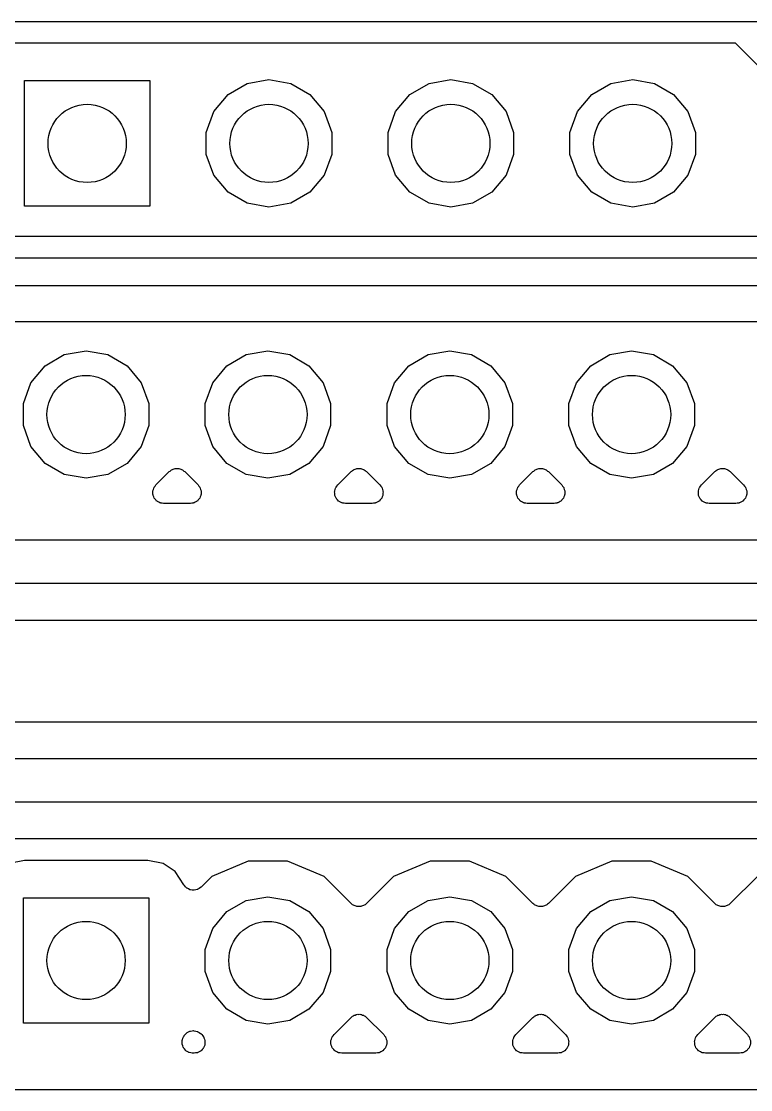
# Model space of a CAD drawing. Extents: x 24 to 196, y -189 to -31.
# Drawn here: x 157.7 to 167.89, y -48.13 to -33.22 of the extents above; entities that cross this region are included whole.
import ezdxf

# ---------------------------------------------------------------- set-up
doc = ezdxf.new("R2010")
doc.units = 0
doc.header["$MEASUREMENT"] = 0
doc.layers.add('BLACK', color=7, linetype='CONTINUOUS')

msp = doc.modelspace()

# ---------------------------------------------------------------- linework, layer by layer
at = {"layer": 'BLACK', "linetype": 'CONTINUOUS'}
for p, q in [((152.889, -33.2232), (167.735, -33.2232)), ((167.735, -33.2232), (167.755, -33.2214)), ((167.755, -33.2214), (167.762, -33.2232)), ((167.762, -33.2232), (192.449, -33.2232)), ((167.678, -33.528), (152.946, -33.528)), ((168.327, -34.1765), (167.678, -33.528)), ((157.747, -35.8013), (157.747, -34.0487)), ((157.747, -34.0487), (159.499, -34.0487)), ((159.499, -34.0487), (159.499, -35.8013)), ((160.591, -34.2434), (160.859, -34.0888)), ((160.859, -34.0888), (161.163, -34.0352)), ((161.163, -34.0352), (161.467, -34.0888)), ((161.467, -34.0888), (161.735, -34.2434)), ((163.131, -34.2434), (163.399, -34.0888)), ((163.399, -34.0888), (163.703, -34.0352)), ((163.703, -34.0352), (164.007, -34.0888)), ((164.007, -34.0888), (164.275, -34.2434)), ((165.671, -34.2434), (165.939, -34.0888)), ((165.939, -34.0888), (166.243, -34.0352)), ((166.243, -34.0352), (166.547, -34.0888)), ((166.547, -34.0888), (166.815, -34.2434)), ((160.392, -34.4801), (160.591, -34.2434)), ((161.735, -34.2434), (161.934, -34.4801)), ((162.932, -34.4801), (163.131, -34.2434)), ((164.275, -34.2434), (164.474, -34.4801)), ((165.472, -34.4801), (165.671, -34.2434)), ((166.815, -34.2434), (167.014, -34.4801)), ((160.287, -34.7705), (160.392, -34.4801)), ((161.934, -34.4801), (162.039, -34.7705)), ((162.827, -34.7705), (162.932, -34.4801)), ((164.474, -34.4801), (164.579, -34.7705)), ((165.367, -34.7705), (165.472, -34.4801)), ((167.014, -34.4801), (167.119, -34.7705)), ((160.287, -35.0795), (160.287, -34.7705)), ((162.039, -34.7705), (162.039, -35.0795)), ((162.827, -35.0795), (162.827, -34.7705)), ((164.579, -34.7705), (164.579, -35.0795)), ((165.367, -35.0795), (165.367, -34.7705)), ((167.119, -34.7705), (167.119, -35.0795)), ((160.392, -35.3699), (160.287, -35.0795)), ((162.039, -35.0795), (161.934, -35.3699)), ((162.932, -35.3699), (162.827, -35.0795)), ((164.579, -35.0795), (164.474, -35.3699)), ((165.472, -35.3699), (165.367, -35.0795)), ((167.119, -35.0795), (167.014, -35.3699)), ((160.591, -35.6066), (160.392, -35.3699)), ((161.934, -35.3699), (161.735, -35.6066)), ((163.131, -35.6066), (162.932, -35.3699)), ((164.474, -35.3699), (164.275, -35.6066)), ((165.671, -35.6066), (165.472, -35.3699)), ((167.014, -35.3699), (166.815, -35.6066)), ((160.859, -35.7612), (160.591, -35.6066)), ((161.735, -35.6066), (161.467, -35.7612)), ((163.399, -35.7612), (163.131, -35.6066)), ((164.275, -35.6066), (164.007, -35.7612)), ((165.939, -35.7612), (165.671, -35.6066)), ((166.815, -35.6066), (166.547, -35.7612)), ((161.163, -35.8148), (160.859, -35.7612)), ((161.467, -35.7612), (161.163, -35.8148)), ((163.703, -35.8148), (163.399, -35.7612)), ((164.007, -35.7612), (163.703, -35.8148)), ((166.243, -35.8148), (165.939, -35.7612)), ((166.547, -35.7612), (166.243, -35.8148)), ((159.499, -35.8013), (157.747, -35.8013)), ((150.984, -36.2204), (170.523, -36.2204)), ((170.58, -36.5252), (151.041, -36.5252)), ((151.815, -36.9062), (184.565, -36.9062)), ((184.565, -37.4142), (151.815, -37.4142)), ((158.036, -38.0284), (158.304, -37.8738)), ((158.304, -37.8738), (158.608, -37.8202)), ((158.608, -37.8202), (158.912, -37.8738)), ((158.912, -37.8738), (159.18, -38.0284)), ((160.576, -38.0284), (160.844, -37.8738)), ((160.844, -37.8738), (161.148, -37.8202)), ((161.148, -37.8202), (161.452, -37.8738)), ((161.452, -37.8738), (161.72, -38.0284)), ((163.116, -38.0284), (163.384, -37.8738)), ((163.384, -37.8738), (163.688, -37.8202)), ((163.688, -37.8202), (163.992, -37.8738)), ((163.992, -37.8738), (164.26, -38.0284)), ((165.656, -38.0284), (165.924, -37.8738)), ((165.924, -37.8738), (166.228, -37.8202)), ((166.228, -37.8202), (166.532, -37.8738)), ((166.532, -37.8738), (166.8, -38.0284)), ((157.837, -38.2651), (158.036, -38.0284)), ((159.18, -38.0284), (159.379, -38.2651)), ((160.377, -38.2651), (160.576, -38.0284)), ((161.72, -38.0284), (161.919, -38.2651)), ((162.917, -38.2651), (163.116, -38.0284)), ((164.26, -38.0284), (164.459, -38.2651)), ((165.457, -38.2651), (165.656, -38.0284)), ((166.8, -38.0284), (166.999, -38.2651)), ((157.732, -38.5555), (157.837, -38.2651)), ((159.379, -38.2651), (159.484, -38.5555)), ((160.272, -38.5555), (160.377, -38.2651)), ((161.919, -38.2651), (162.024, -38.5555)), ((162.812, -38.5555), (162.917, -38.2651)), ((164.459, -38.2651), (164.564, -38.5555)), ((165.352, -38.5555), (165.457, -38.2651)), ((166.999, -38.2651), (167.104, -38.5555)), ((157.732, -38.8645), (157.732, -38.5555)), ((159.484, -38.5555), (159.484, -38.8645)), ((160.272, -38.8645), (160.272, -38.5555)), ((162.024, -38.5555), (162.024, -38.8645)), ((162.812, -38.8645), (162.812, -38.5555)), ((164.564, -38.5555), (164.564, -38.8645)), ((165.352, -38.8645), (165.352, -38.5555)), ((167.104, -38.5555), (167.104, -38.8645)), ((157.837, -39.1549), (157.732, -38.8645)), ((159.484, -38.8645), (159.379, -39.1549)), ((160.377, -39.1549), (160.272, -38.8645)), ((162.024, -38.8645), (161.919, -39.1549)), ((162.917, -39.1549), (162.812, -38.8645)), ((164.564, -38.8645), (164.459, -39.1549)), ((165.457, -39.1549), (165.352, -38.8645)), ((167.104, -38.8645), (166.999, -39.1549)), ((158.036, -39.3916), (157.837, -39.1549)), ((159.379, -39.1549), (159.18, -39.3916)), ((160.576, -39.3916), (160.377, -39.1549)), ((161.919, -39.1549), (161.72, -39.3916)), ((163.116, -39.3916), (162.917, -39.1549)), ((164.459, -39.1549), (164.26, -39.3916)), ((165.656, -39.3916), (165.457, -39.1549)), ((166.999, -39.1549), (166.8, -39.3916)), ((158.304, -39.5462), (158.036, -39.3916)), ((159.18, -39.3916), (158.912, -39.5462)), ((159.584, -39.692), (159.77, -39.5055)), ((159.77, -39.5055), (159.781, -39.4978)), ((159.781, -39.4978), (159.791, -39.4884)), ((159.791, -39.4884), (159.803, -39.4827)), ((159.803, -39.4827), (159.814, -39.4751)), ((159.814, -39.4751), (159.826, -39.4717)), ((159.826, -39.4717), (159.839, -39.466)), ((159.839, -39.466), (159.852, -39.4649)), ((159.852, -39.4649), (159.865, -39.4614)), ((159.865, -39.4614), (159.878, -39.4626)), ((159.878, -39.4626), (159.891, -39.4614)), ((159.891, -39.4614), (159.904, -39.4649)), ((159.904, -39.4649), (159.917, -39.466)), ((159.917, -39.466), (159.93, -39.4717)), ((159.93, -39.4717), (159.942, -39.4751)), ((159.942, -39.4751), (159.953, -39.4827)), ((159.953, -39.4827), (159.965, -39.4884)), ((159.965, -39.4884), (159.975, -39.4978)), ((159.975, -39.4978), (159.986, -39.5055)), ((159.986, -39.5055), (160.172, -39.692)), ((160.844, -39.5462), (160.576, -39.3916)), ((161.72, -39.3916), (161.452, -39.5462)), ((162.124, -39.692), (162.31, -39.5055)), ((162.31, -39.5055), (162.321, -39.4978)), ((162.321, -39.4978), (162.331, -39.4884)), ((162.331, -39.4884), (162.343, -39.4827)), ((162.343, -39.4827), (162.354, -39.4751)), ((162.354, -39.4751), (162.366, -39.4717)), ((162.366, -39.4717), (162.379, -39.466)), ((162.379, -39.466), (162.392, -39.4649)), ((162.392, -39.4649), (162.405, -39.4614)), ((162.405, -39.4614), (162.418, -39.4626)), ((162.418, -39.4626), (162.431, -39.4614)), ((162.431, -39.4614), (162.444, -39.4649)), ((162.444, -39.4649), (162.457, -39.466)), ((162.457, -39.466), (162.47, -39.4717)), ((162.47, -39.4717), (162.482, -39.4751)), ((162.482, -39.4751), (162.493, -39.4827)), ((162.493, -39.4827), (162.505, -39.4884)), ((162.505, -39.4884), (162.515, -39.4978)), ((162.515, -39.4978), (162.526, -39.5055)), ((162.526, -39.5055), (162.712, -39.692)), ((163.384, -39.5462), (163.116, -39.3916)), ((164.26, -39.3916), (163.992, -39.5462)), ((164.664, -39.692), (164.85, -39.5055)), ((164.85, -39.5055), (164.861, -39.4978)), ((164.861, -39.4978), (164.871, -39.4884)), ((164.871, -39.4884), (164.883, -39.4827)), ((164.883, -39.4827), (164.894, -39.4751)), ((164.894, -39.4751), (164.906, -39.4717)), ((164.906, -39.4717), (164.919, -39.466)), ((164.919, -39.466), (164.932, -39.4649)), ((164.932, -39.4649), (164.945, -39.4614)), ((164.945, -39.4614), (164.958, -39.4626)), ((164.958, -39.4626), (164.971, -39.4614)), ((164.971, -39.4614), (164.984, -39.4649)), ((164.984, -39.4649), (164.997, -39.466)), ((164.997, -39.466), (165.01, -39.4717)), ((165.01, -39.4717), (165.022, -39.4751)), ((165.022, -39.4751), (165.033, -39.4827)), ((165.033, -39.4827), (165.045, -39.4884)), ((165.045, -39.4884), (165.055, -39.4978)), ((165.055, -39.4978), (165.066, -39.5055)), ((165.066, -39.5055), (165.252, -39.692)), ((165.924, -39.5462), (165.656, -39.3916)), ((166.8, -39.3916), (166.532, -39.5462)), ((167.204, -39.692), (167.39, -39.5055)), ((167.39, -39.5055), (167.401, -39.4978)), ((167.401, -39.4978), (167.411, -39.4884)), ((167.411, -39.4884), (167.423, -39.4827)), ((167.423, -39.4827), (167.434, -39.4751)), ((167.434, -39.4751), (167.446, -39.4717)), ((167.446, -39.4717), (167.459, -39.466)), ((167.459, -39.466), (167.472, -39.4649)), ((167.472, -39.4649), (167.485, -39.4614)), ((167.485, -39.4614), (167.498, -39.4626)), ((167.498, -39.4626), (167.511, -39.4614)), ((167.511, -39.4614), (167.524, -39.4649)), ((167.524, -39.4649), (167.537, -39.466)), ((167.537, -39.466), (167.55, -39.4717)), ((167.55, -39.4717), (167.562, -39.4751)), ((167.562, -39.4751), (167.573, -39.4827)), ((167.573, -39.4827), (167.585, -39.4884)), ((167.585, -39.4884), (167.595, -39.4978)), ((167.595, -39.4978), (167.606, -39.5055)), ((167.606, -39.5055), (167.792, -39.692)), ((158.608, -39.5998), (158.304, -39.5462)), ((158.912, -39.5462), (158.608, -39.5998)), ((161.148, -39.5998), (160.844, -39.5462)), ((161.452, -39.5462), (161.148, -39.5998)), ((163.688, -39.5998), (163.384, -39.5462)), ((163.992, -39.5462), (163.688, -39.5998)), ((166.228, -39.5998), (165.924, -39.5462)), ((166.532, -39.5462), (166.228, -39.5998)), ((159.54, -39.7865), (159.541, -39.78)), ((159.541, -39.8063), (159.54, -39.7865)), ((159.541, -39.7733), (159.548, -39.7546)), ((159.541, -39.78), (159.541, -39.7733)), ((159.541, -39.8263), (159.541, -39.8063)), ((159.548, -39.7546), (159.553, -39.7354)), ((159.553, -39.7354), (159.557, -39.7299)), ((159.557, -39.7299), (159.559, -39.7236)), ((159.559, -39.7236), (159.572, -39.7083)), ((159.572, -39.7083), (159.584, -39.692)), ((160.172, -39.692), (160.184, -39.7083)), ((160.184, -39.7083), (160.197, -39.7236)), ((160.197, -39.7236), (160.199, -39.7299)), ((160.199, -39.7299), (160.203, -39.7354)), ((160.203, -39.7354), (160.208, -39.7546)), ((160.208, -39.7546), (160.215, -39.7733)), ((160.215, -39.7733), (160.215, -39.78)), ((160.215, -39.78), (160.216, -39.7865)), ((160.216, -39.7865), (160.215, -39.8063)), ((160.215, -39.8063), (160.215, -39.8263)), ((162.08, -39.7865), (162.081, -39.78)), ((162.081, -39.8063), (162.08, -39.7865)), ((162.081, -39.7733), (162.088, -39.7546)), ((162.081, -39.78), (162.081, -39.7733)), ((162.081, -39.8263), (162.081, -39.8063)), ((162.088, -39.7546), (162.093, -39.7354)), ((162.093, -39.7354), (162.097, -39.7299)), ((162.097, -39.7299), (162.099, -39.7236)), ((162.099, -39.7236), (162.112, -39.7083)), ((162.112, -39.7083), (162.124, -39.692)), ((162.712, -39.692), (162.724, -39.7083)), ((162.724, -39.7083), (162.737, -39.7236)), ((162.737, -39.7236), (162.739, -39.7299)), ((162.739, -39.7299), (162.743, -39.7354)), ((162.743, -39.7354), (162.748, -39.7546)), ((162.748, -39.7546), (162.755, -39.7733)), ((162.755, -39.7733), (162.755, -39.78)), ((162.755, -39.78), (162.756, -39.7865)), ((162.756, -39.7865), (162.755, -39.8063)), ((162.755, -39.8063), (162.755, -39.8263)), ((164.62, -39.7865), (164.621, -39.78)), ((164.621, -39.8063), (164.62, -39.7865)), ((164.621, -39.7733), (164.628, -39.7546)), ((164.621, -39.78), (164.621, -39.7733)), ((164.621, -39.8263), (164.621, -39.8063)), ((164.628, -39.7546), (164.633, -39.7354)), ((164.633, -39.7354), (164.637, -39.7299)), ((164.637, -39.7299), (164.639, -39.7236)), ((164.639, -39.7236), (164.652, -39.7083)), ((164.652, -39.7083), (164.664, -39.692)), ((165.252, -39.692), (165.264, -39.7083)), ((165.264, -39.7083), (165.277, -39.7236)), ((165.277, -39.7236), (165.279, -39.7299)), ((165.279, -39.7299), (165.283, -39.7354)), ((165.283, -39.7354), (165.288, -39.7546)), ((165.288, -39.7546), (165.295, -39.7733)), ((165.295, -39.7733), (165.295, -39.78)), ((165.295, -39.78), (165.296, -39.7865)), ((165.296, -39.7865), (165.295, -39.8063)), ((165.295, -39.8063), (165.295, -39.8263)), ((167.16, -39.7865), (167.161, -39.78)), ((167.161, -39.8063), (167.16, -39.7865)), ((167.161, -39.7733), (167.168, -39.7546)), ((167.161, -39.78), (167.161, -39.7733)), ((167.161, -39.8263), (167.161, -39.8063)), ((167.168, -39.7546), (167.173, -39.7354)), ((167.173, -39.7354), (167.177, -39.7299)), ((167.177, -39.7299), (167.179, -39.7236)), ((167.179, -39.7236), (167.192, -39.7083)), ((167.192, -39.7083), (167.204, -39.692)), ((167.792, -39.692), (167.804, -39.7083)), ((167.804, -39.7083), (167.817, -39.7236)), ((167.817, -39.7236), (167.819, -39.7299)), ((167.819, -39.7299), (167.823, -39.7354)), ((167.823, -39.7354), (167.828, -39.7546)), ((167.828, -39.7546), (167.835, -39.7733)), ((167.835, -39.7733), (167.835, -39.78)), ((167.835, -39.78), (167.836, -39.7865)), ((167.836, -39.7865), (167.835, -39.8063)), ((167.835, -39.8063), (167.835, -39.8263)), ((159.544, -39.8326), (159.541, -39.8263)), ((159.544, -39.8392), (159.544, -39.8326)), ((159.553, -39.8573), (159.544, -39.8392)), ((159.559, -39.876), (159.553, -39.8573)), ((159.564, -39.8811), (159.559, -39.876)), ((159.567, -39.8872), (159.564, -39.8811)), ((159.581, -39.9013), (159.567, -39.8872)), ((159.593, -39.9165), (159.581, -39.9013)), ((159.599, -39.9199), (159.593, -39.9165)), ((159.604, -39.9246), (159.599, -39.9199)), ((159.622, -39.9331), (159.604, -39.9246)), ((159.639, -39.943), (159.622, -39.9331)), ((159.646, -39.9442), (159.639, -39.943)), ((159.652, -39.947), (159.646, -39.9442)), ((159.672, -39.9487), (159.652, -39.947)), ((159.691, -39.9522), (159.672, -39.9487)), ((160.065, -39.9522), (159.691, -39.9522)), ((160.084, -39.9487), (160.065, -39.9522)), ((160.104, -39.947), (160.084, -39.9487)), ((160.11, -39.9442), (160.104, -39.947)), ((160.117, -39.943), (160.11, -39.9442)), ((160.134, -39.9331), (160.117, -39.943)), ((160.152, -39.9246), (160.134, -39.9331)), ((160.157, -39.9199), (160.152, -39.9246)), ((160.163, -39.9165), (160.157, -39.9199)), ((160.175, -39.9013), (160.163, -39.9165)), ((160.189, -39.8872), (160.175, -39.9013)), ((160.192, -39.8811), (160.189, -39.8872)), ((160.197, -39.876), (160.192, -39.8811)), ((160.203, -39.8573), (160.197, -39.876)), ((160.212, -39.8392), (160.203, -39.8573)), ((160.215, -39.8263), (160.212, -39.8326)), ((160.212, -39.8326), (160.212, -39.8392)), ((162.084, -39.8326), (162.081, -39.8263)), ((162.084, -39.8392), (162.084, -39.8326)), ((162.093, -39.8573), (162.084, -39.8392)), ((162.099, -39.876), (162.093, -39.8573)), ((162.104, -39.8811), (162.099, -39.876)), ((162.107, -39.8872), (162.104, -39.8811)), ((162.121, -39.9013), (162.107, -39.8872)), ((162.133, -39.9165), (162.121, -39.9013)), ((162.139, -39.9199), (162.133, -39.9165)), ((162.144, -39.9246), (162.139, -39.9199)), ((162.162, -39.9331), (162.144, -39.9246)), ((162.179, -39.943), (162.162, -39.9331)), ((162.186, -39.9442), (162.179, -39.943)), ((162.192, -39.947), (162.186, -39.9442)), ((162.212, -39.9487), (162.192, -39.947)), ((162.231, -39.9522), (162.212, -39.9487)), ((162.605, -39.9522), (162.231, -39.9522)), ((162.624, -39.9487), (162.605, -39.9522)), ((162.644, -39.947), (162.624, -39.9487)), ((162.65, -39.9442), (162.644, -39.947)), ((162.657, -39.943), (162.65, -39.9442)), ((162.674, -39.9331), (162.657, -39.943)), ((162.692, -39.9246), (162.674, -39.9331)), ((162.697, -39.9199), (162.692, -39.9246)), ((162.703, -39.9165), (162.697, -39.9199)), ((162.715, -39.9013), (162.703, -39.9165)), ((162.729, -39.8872), (162.715, -39.9013)), ((162.732, -39.8811), (162.729, -39.8872)), ((162.737, -39.876), (162.732, -39.8811)), ((162.743, -39.8573), (162.737, -39.876)), ((162.752, -39.8392), (162.743, -39.8573)), ((162.755, -39.8263), (162.752, -39.8326)), ((162.752, -39.8326), (162.752, -39.8392)), ((164.624, -39.8326), (164.621, -39.8263)), ((164.624, -39.8392), (164.624, -39.8326)), ((164.633, -39.8573), (164.624, -39.8392)), ((164.639, -39.876), (164.633, -39.8573)), ((164.644, -39.8811), (164.639, -39.876)), ((164.647, -39.8872), (164.644, -39.8811)), ((164.661, -39.9013), (164.647, -39.8872)), ((164.673, -39.9165), (164.661, -39.9013)), ((164.679, -39.9199), (164.673, -39.9165)), ((164.684, -39.9246), (164.679, -39.9199)), ((164.702, -39.9331), (164.684, -39.9246)), ((164.719, -39.943), (164.702, -39.9331)), ((164.726, -39.9442), (164.719, -39.943)), ((164.732, -39.947), (164.726, -39.9442)), ((164.752, -39.9487), (164.732, -39.947)), ((164.771, -39.9522), (164.752, -39.9487)), ((165.145, -39.9522), (164.771, -39.9522)), ((165.164, -39.9487), (165.145, -39.9522)), ((165.184, -39.947), (165.164, -39.9487)), ((165.19, -39.9442), (165.184, -39.947)), ((165.197, -39.943), (165.19, -39.9442)), ((165.214, -39.9331), (165.197, -39.943)), ((165.232, -39.9246), (165.214, -39.9331)), ((165.237, -39.9199), (165.232, -39.9246)), ((165.243, -39.9165), (165.237, -39.9199)), ((165.255, -39.9013), (165.243, -39.9165)), ((165.269, -39.8872), (165.255, -39.9013)), ((165.272, -39.8811), (165.269, -39.8872)), ((165.277, -39.876), (165.272, -39.8811)), ((165.283, -39.8573), (165.277, -39.876)), ((165.292, -39.8392), (165.283, -39.8573)), ((165.295, -39.8263), (165.292, -39.8326)), ((165.292, -39.8326), (165.292, -39.8392)), ((167.164, -39.8326), (167.161, -39.8263)), ((167.164, -39.8392), (167.164, -39.8326)), ((167.173, -39.8573), (167.164, -39.8392)), ((167.179, -39.876), (167.173, -39.8573)), ((167.184, -39.8811), (167.179, -39.876)), ((167.187, -39.8872), (167.184, -39.8811)), ((167.201, -39.9013), (167.187, -39.8872)), ((167.213, -39.9165), (167.201, -39.9013)), ((167.219, -39.9199), (167.213, -39.9165)), ((167.224, -39.9246), (167.219, -39.9199)), ((167.242, -39.9331), (167.224, -39.9246)), ((167.259, -39.943), (167.242, -39.9331)), ((167.266, -39.9442), (167.259, -39.943)), ((167.272, -39.947), (167.266, -39.9442)), ((167.292, -39.9487), (167.272, -39.947)), ((167.311, -39.9522), (167.292, -39.9487)), ((167.685, -39.9522), (167.311, -39.9522)), ((167.704, -39.9487), (167.685, -39.9522)), ((167.724, -39.947), (167.704, -39.9487)), ((167.73, -39.9442), (167.724, -39.947)), ((167.737, -39.943), (167.73, -39.9442)), ((167.754, -39.9331), (167.737, -39.943)), ((167.772, -39.9246), (167.754, -39.9331)), ((167.777, -39.9199), (167.772, -39.9246)), ((167.783, -39.9165), (167.777, -39.9199)), ((167.795, -39.9013), (167.783, -39.9165)), ((167.809, -39.8872), (167.795, -39.9013)), ((167.812, -39.8811), (167.809, -39.8872)), ((167.817, -39.876), (167.812, -39.8811)), ((167.823, -39.8573), (167.817, -39.876)), ((167.832, -39.8392), (167.823, -39.8573)), ((167.835, -39.8263), (167.832, -39.8326)), ((167.832, -39.8326), (167.832, -39.8392)), ((149.825, -40.4602), (178.166, -40.4602)), ((178.053, -41.0698), (149.937, -41.0698)), ((150.211, -41.5778), (177.779, -41.5778)), ((176.493, -43.0022), (149.091, -43.0022)), ((148.617, -43.5102), (176.44, -43.5102)), ((176.359, -44.1198), (148.617, -44.1198)), ((153.515, -44.6278), (176.085, -44.6278)), ((157.747, -44.9328), (157.533, -44.9752)), ((159.469, -44.9328), (157.747, -44.9328)), ((159.683, -44.9752), (159.469, -44.9328)), ((159.851, -45.0875), (159.683, -44.9752)), ((160.873, -44.9457), (160.364, -45.1564)), ((161.423, -44.9457), (160.873, -44.9457)), ((161.932, -45.1564), (161.423, -44.9457)), ((163.413, -44.9457), (162.904, -45.1564)), ((163.963, -44.9457), (163.413, -44.9457)), ((164.472, -45.1564), (163.963, -44.9457)), ((165.953, -44.9457), (165.444, -45.1564)), ((166.503, -44.9457), (165.953, -44.9457)), ((167.012, -45.1564), (166.503, -44.9457)), ((159.975, -45.2744), (159.851, -45.0875)), ((160.364, -45.1564), (160.215, -45.3058)), ((162.31, -45.5345), (161.932, -45.1564)), ((162.904, -45.1564), (162.526, -45.5345)), ((164.85, -45.5345), (164.472, -45.1564)), ((165.444, -45.1564), (165.066, -45.5345)), ((167.39, -45.5345), (167.012, -45.1564)), ((167.984, -45.1564), (167.606, -45.5345)), ((159.976, -45.2771), (159.975, -45.2744)), ((159.98, -45.2807), (159.976, -45.2771)), ((159.98, -45.2808), (159.98, -45.2807)), ((159.98, -45.2807), (159.98, -45.2807)), ((159.982, -45.2854), (159.98, -45.2808)), ((159.98, -45.2808), (159.98, -45.2808)), ((159.997, -45.3007), (159.982, -45.2854)), ((160.011, -45.3169), (159.997, -45.3007)), ((160.016, -45.3193), (160.011, -45.3169)), ((160.019, -45.3228), (160.016, -45.3193)), ((160.039, -45.3319), (160.019, -45.3228)), ((160.189, -45.3238), (160.171, -45.3361)), ((160.207, -45.3126), (160.189, -45.3238)), ((160.21, -45.3087), (160.207, -45.3126)), ((160.215, -45.3058), (160.21, -45.3087)), ((157.732, -47.2063), (157.732, -45.4537)), ((157.732, -45.4537), (159.484, -45.4537)), ((159.484, -45.4537), (159.484, -47.2063)), ((160.058, -45.3423), (160.039, -45.3319)), ((160.063, -45.3431), (160.058, -45.3423)), ((160.067, -45.3452), (160.063, -45.3431)), ((160.089, -45.3471), (160.067, -45.3452)), ((160.11, -45.3504), (160.089, -45.3471)), ((160.115, -45.3494), (160.11, -45.3504)), ((160.12, -45.3498), (160.115, -45.3494)), ((160.141, -45.3442), (160.12, -45.3498)), ((160.162, -45.34), (160.141, -45.3442)), ((160.166, -45.3374), (160.162, -45.34)), ((160.171, -45.3361), (160.166, -45.3374)), ((160.844, -45.4938), (161.148, -45.4402)), ((161.148, -45.4402), (161.452, -45.4938)), ((163.384, -45.4938), (163.688, -45.4402)), ((163.688, -45.4402), (163.992, -45.4938)), ((165.924, -45.4938), (166.228, -45.4402)), ((166.228, -45.4402), (166.532, -45.4938)), ((160.576, -45.6484), (160.844, -45.4938)), ((161.452, -45.4938), (161.72, -45.6484)), ((162.321, -45.5422), (162.31, -45.5345)), ((162.331, -45.5516), (162.321, -45.5422)), ((162.343, -45.5573), (162.331, -45.5516)), ((162.354, -45.5649), (162.343, -45.5573)), ((162.366, -45.5683), (162.354, -45.5649)), ((162.379, -45.574), (162.366, -45.5683)), ((162.392, -45.5751), (162.379, -45.574)), ((162.405, -45.5786), (162.392, -45.5751)), ((162.418, -45.5774), (162.405, -45.5786)), ((162.431, -45.5786), (162.418, -45.5774)), ((162.444, -45.5751), (162.431, -45.5786)), ((162.457, -45.574), (162.444, -45.5751)), ((162.47, -45.5683), (162.457, -45.574)), ((162.482, -45.5649), (162.47, -45.5683)), ((162.493, -45.5573), (162.482, -45.5649)), ((162.505, -45.5516), (162.493, -45.5573)), ((162.515, -45.5422), (162.505, -45.5516)), ((162.526, -45.5345), (162.515, -45.5422)), ((163.116, -45.6484), (163.384, -45.4938)), ((163.992, -45.4938), (164.26, -45.6484)), ((164.861, -45.5422), (164.85, -45.5345)), ((164.871, -45.5516), (164.861, -45.5422)), ((164.883, -45.5573), (164.871, -45.5516)), ((164.894, -45.5649), (164.883, -45.5573)), ((164.906, -45.5683), (164.894, -45.5649)), ((164.919, -45.574), (164.906, -45.5683)), ((164.932, -45.5751), (164.919, -45.574)), ((164.945, -45.5786), (164.932, -45.5751)), ((164.958, -45.5774), (164.945, -45.5786)), ((164.971, -45.5786), (164.958, -45.5774)), ((164.984, -45.5751), (164.971, -45.5786)), ((164.997, -45.574), (164.984, -45.5751)), ((165.01, -45.5683), (164.997, -45.574)), ((165.022, -45.5649), (165.01, -45.5683)), ((165.033, -45.5573), (165.022, -45.5649)), ((165.045, -45.5516), (165.033, -45.5573)), ((165.055, -45.5422), (165.045, -45.5516)), ((165.066, -45.5345), (165.055, -45.5422)), ((165.656, -45.6484), (165.924, -45.4938)), ((166.532, -45.4938), (166.8, -45.6484)), ((167.401, -45.5422), (167.39, -45.5345)), ((167.411, -45.5516), (167.401, -45.5422)), ((167.423, -45.5573), (167.411, -45.5516)), ((167.434, -45.5649), (167.423, -45.5573)), ((167.446, -45.5683), (167.434, -45.5649)), ((167.459, -45.574), (167.446, -45.5683)), ((167.472, -45.5751), (167.459, -45.574)), ((167.485, -45.5786), (167.472, -45.5751)), ((167.498, -45.5774), (167.485, -45.5786)), ((167.511, -45.5786), (167.498, -45.5774)), ((167.524, -45.5751), (167.511, -45.5786)), ((167.537, -45.574), (167.524, -45.5751)), ((167.55, -45.5683), (167.537, -45.574)), ((167.562, -45.5649), (167.55, -45.5683)), ((167.573, -45.5573), (167.562, -45.5649)), ((167.585, -45.5516), (167.573, -45.5573)), ((167.595, -45.5422), (167.585, -45.5516)), ((167.606, -45.5345), (167.595, -45.5422)), ((160.377, -45.8851), (160.576, -45.6484)), ((161.72, -45.6484), (161.919, -45.8851)), ((162.917, -45.8851), (163.116, -45.6484)), ((164.26, -45.6484), (164.459, -45.8851)), ((165.457, -45.8851), (165.656, -45.6484)), ((166.8, -45.6484), (166.999, -45.8851)), ((160.272, -46.1755), (160.377, -45.8851)), ((161.919, -45.8851), (162.024, -46.1755)), ((162.812, -46.1755), (162.917, -45.8851)), ((164.459, -45.8851), (164.564, -46.1755)), ((165.352, -46.1755), (165.457, -45.8851)), ((166.999, -45.8851), (167.104, -46.1755)), ((160.272, -46.4845), (160.272, -46.1755)), ((162.024, -46.1755), (162.024, -46.4845)), ((162.812, -46.4845), (162.812, -46.1755)), ((164.564, -46.1755), (164.564, -46.4845)), ((165.352, -46.4845), (165.352, -46.1755)), ((167.104, -46.1755), (167.104, -46.4845)), ((160.377, -46.7749), (160.272, -46.4845)), ((162.024, -46.4845), (161.919, -46.7749)), ((162.917, -46.7749), (162.812, -46.4845)), ((164.564, -46.4845), (164.459, -46.7749)), ((165.457, -46.7749), (165.352, -46.4845)), ((167.104, -46.4845), (166.999, -46.7749)), ((160.576, -47.0116), (160.377, -46.7749)), ((161.919, -46.7749), (161.72, -47.0116)), ((163.116, -47.0116), (162.917, -46.7749)), ((164.459, -46.7749), (164.26, -47.0116)), ((165.656, -47.0116), (165.457, -46.7749)), ((166.999, -46.7749), (166.8, -47.0116)), ((160.844, -47.1662), (160.576, -47.0116)), ((161.72, -47.0116), (161.452, -47.1662)), ((162.31, -47.1255), (162.321, -47.1178)), ((162.321, -47.1178), (162.331, -47.1084)), ((162.331, -47.1084), (162.343, -47.1027)), ((162.343, -47.1027), (162.354, -47.0951)), ((162.354, -47.0951), (162.366, -47.0917)), ((162.366, -47.0917), (162.379, -47.086)), ((162.379, -47.086), (162.392, -47.0849)), ((162.392, -47.0849), (162.405, -47.0814)), ((162.405, -47.0814), (162.418, -47.0826)), ((162.418, -47.0826), (162.431, -47.0814)), ((162.431, -47.0814), (162.444, -47.0849)), ((162.444, -47.0849), (162.457, -47.086)), ((162.457, -47.086), (162.47, -47.0917)), ((162.47, -47.0917), (162.482, -47.0951)), ((162.482, -47.0951), (162.493, -47.1027)), ((162.493, -47.1027), (162.505, -47.1084)), ((162.505, -47.1084), (162.515, -47.1178)), ((162.515, -47.1178), (162.526, -47.1255)), ((163.384, -47.1662), (163.116, -47.0116)), ((164.26, -47.0116), (163.992, -47.1662)), ((164.85, -47.1255), (164.861, -47.1178)), ((164.861, -47.1178), (164.871, -47.1084)), ((164.871, -47.1084), (164.883, -47.1027)), ((164.883, -47.1027), (164.894, -47.0951)), ((164.894, -47.0951), (164.906, -47.0917)), ((164.906, -47.0917), (164.919, -47.086)), ((164.919, -47.086), (164.932, -47.0849)), ((164.932, -47.0849), (164.945, -47.0814)), ((164.945, -47.0814), (164.958, -47.0826)), ((164.958, -47.0826), (164.971, -47.0814)), ((164.971, -47.0814), (164.984, -47.0849)), ((164.984, -47.0849), (164.997, -47.086)), ((164.997, -47.086), (165.01, -47.0917)), ((165.01, -47.0917), (165.022, -47.0951)), ((165.022, -47.0951), (165.033, -47.1027)), ((165.033, -47.1027), (165.045, -47.1084)), ((165.045, -47.1084), (165.055, -47.1178)), ((165.055, -47.1178), (165.066, -47.1255)), ((165.924, -47.1662), (165.656, -47.0116)), ((166.8, -47.0116), (166.532, -47.1662)), ((167.39, -47.1255), (167.401, -47.1178)), ((167.401, -47.1178), (167.411, -47.1084)), ((167.411, -47.1084), (167.423, -47.1027)), ((167.423, -47.1027), (167.434, -47.0951)), ((167.434, -47.0951), (167.446, -47.0917)), ((167.446, -47.0917), (167.459, -47.086)), ((167.459, -47.086), (167.472, -47.0849)), ((167.472, -47.0849), (167.485, -47.0814)), ((167.485, -47.0814), (167.498, -47.0826)), ((167.498, -47.0826), (167.511, -47.0814)), ((167.511, -47.0814), (167.524, -47.0849)), ((167.524, -47.0849), (167.537, -47.086)), ((167.537, -47.086), (167.55, -47.0917)), ((167.55, -47.0917), (167.562, -47.0951)), ((167.562, -47.0951), (167.573, -47.1027)), ((167.573, -47.1027), (167.585, -47.1084)), ((167.585, -47.1084), (167.595, -47.1178)), ((167.595, -47.1178), (167.606, -47.1255)), ((159.484, -47.2063), (157.732, -47.2063)), ((161.148, -47.2198), (160.844, -47.1662)), ((161.452, -47.1662), (161.148, -47.2198)), ((162.071, -47.3648), (162.31, -47.1255)), ((162.526, -47.1255), (162.765, -47.3648)), ((163.688, -47.2198), (163.384, -47.1662)), ((163.992, -47.1662), (163.688, -47.2198)), ((164.611, -47.3648), (164.85, -47.1255)), ((165.066, -47.1255), (165.305, -47.3648)), ((166.228, -47.2198), (165.924, -47.1662)), ((166.532, -47.1662), (166.228, -47.2198)), ((167.151, -47.3648), (167.39, -47.1255)), ((167.606, -47.1255), (167.845, -47.3648)), ((159.953, -47.4364), (159.961, -47.4166)), ((159.961, -47.4166), (159.969, -47.3964)), ((159.969, -47.3964), (159.972, -47.3925)), ((159.972, -47.3925), (159.974, -47.3879)), ((159.974, -47.3879), (159.975, -47.3856)), ((159.975, -47.3856), (159.976, -47.3829)), ((159.976, -47.3829), (159.98, -47.3793)), ((159.98, -47.3792), (159.982, -47.3746)), ((159.98, -47.3793), (159.98, -47.3792)), ((159.98, -47.3792), (159.98, -47.3792)), ((159.98, -47.3793), (159.98, -47.3793)), ((159.982, -47.3746), (159.997, -47.3593)), ((159.997, -47.3593), (160.011, -47.3431)), ((160.011, -47.3431), (160.016, -47.3407)), ((160.016, -47.3407), (160.019, -47.3372)), ((160.019, -47.3372), (160.039, -47.3281)), ((160.039, -47.3281), (160.058, -47.3177)), ((160.058, -47.3177), (160.063, -47.3169)), ((160.063, -47.3169), (160.067, -47.3148)), ((160.067, -47.3148), (160.089, -47.3129)), ((160.089, -47.3129), (160.11, -47.3096)), ((160.11, -47.3096), (160.115, -47.3106)), ((160.115, -47.3106), (160.12, -47.3102)), ((160.12, -47.3102), (160.141, -47.3158)), ((160.141, -47.3158), (160.162, -47.32)), ((160.162, -47.32), (160.166, -47.3226)), ((160.166, -47.3226), (160.171, -47.3239)), ((160.171, -47.3239), (160.189, -47.3362)), ((160.189, -47.3362), (160.207, -47.3474)), ((160.207, -47.3474), (160.21, -47.3513)), ((160.21, -47.3513), (160.215, -47.3542)), ((160.215, -47.3542), (160.225, -47.3648)), ((160.225, -47.3648), (160.237, -47.3811)), ((160.237, -47.3811), (160.249, -47.3964)), ((160.249, -47.3964), (160.252, -47.4027)), ((160.252, -47.4027), (160.255, -47.4082)), ((160.255, -47.4082), (160.261, -47.4274)), ((162.035, -47.4274), (162.041, -47.4082)), ((162.041, -47.4082), (162.044, -47.4027)), ((162.044, -47.4027), (162.047, -47.3964)), ((162.047, -47.3964), (162.059, -47.3811)), ((162.059, -47.3811), (162.071, -47.3648)), ((162.765, -47.3648), (162.777, -47.3811)), ((162.777, -47.3811), (162.789, -47.3964)), ((162.789, -47.3964), (162.792, -47.4027)), ((162.792, -47.4027), (162.795, -47.4082)), ((162.795, -47.4082), (162.801, -47.4274)), ((164.575, -47.4274), (164.581, -47.4082)), ((164.581, -47.4082), (164.584, -47.4027)), ((164.584, -47.4027), (164.587, -47.3964)), ((164.587, -47.3964), (164.599, -47.3811)), ((164.599, -47.3811), (164.611, -47.3648)), ((165.305, -47.3648), (165.317, -47.3811)), ((165.317, -47.3811), (165.329, -47.3964)), ((165.329, -47.3964), (165.332, -47.4027)), ((165.332, -47.4027), (165.335, -47.4082)), ((165.335, -47.4082), (165.341, -47.4274)), ((167.115, -47.4274), (167.121, -47.4082)), ((167.121, -47.4082), (167.124, -47.4027)), ((167.124, -47.4027), (167.127, -47.3964)), ((167.127, -47.3964), (167.139, -47.3811)), ((167.139, -47.3811), (167.151, -47.3648)), ((167.845, -47.3648), (167.857, -47.3811)), ((167.857, -47.3811), (167.869, -47.3964)), ((167.869, -47.3964), (167.872, -47.4027)), ((167.872, -47.4027), (167.875, -47.4082)), ((167.875, -47.4082), (167.881, -47.4274)), ((159.949, -47.4892), (159.951, -47.4677)), ((159.951, -47.494), (159.949, -47.4892)), ((159.951, -47.4461), (159.952, -47.4414)), ((159.951, -47.4677), (159.951, -47.4461)), ((159.951, -47.4991), (159.951, -47.494)), ((159.958, -47.5193), (159.951, -47.4991)), ((159.952, -47.4414), (159.953, -47.4364)), ((159.964, -47.54), (159.958, -47.5193)), ((159.967, -47.5441), (159.964, -47.54)), ((159.969, -47.5488), (159.967, -47.5441)), ((159.982, -47.5653), (159.969, -47.5488)), ((159.995, -47.5827), (159.982, -47.5653)), ((160.242, -47.56), (160.228, -47.5741)), ((160.245, -47.5539), (160.242, -47.56)), ((160.249, -47.5488), (160.245, -47.5539)), ((160.256, -47.5301), (160.249, -47.5488)), ((160.265, -47.512), (160.256, -47.5301)), ((160.261, -47.4274), (160.267, -47.4461)), ((160.267, -47.4991), (160.265, -47.5054)), ((160.265, -47.5054), (160.265, -47.512)), ((160.267, -47.4461), (160.267, -47.4528)), ((160.267, -47.4528), (160.269, -47.4593)), ((160.269, -47.4593), (160.267, -47.4791)), ((160.267, -47.4791), (160.267, -47.4991)), ((162.027, -47.4593), (162.029, -47.4528)), ((162.029, -47.4791), (162.027, -47.4593)), ((162.029, -47.4461), (162.035, -47.4274)), ((162.029, -47.4528), (162.029, -47.4461)), ((162.029, -47.4991), (162.029, -47.4791)), ((162.031, -47.5054), (162.029, -47.4991)), ((162.031, -47.512), (162.031, -47.5054)), ((162.04, -47.5301), (162.031, -47.512)), ((162.047, -47.5488), (162.04, -47.5301)), ((162.051, -47.5539), (162.047, -47.5488)), ((162.054, -47.56), (162.051, -47.5539)), ((162.068, -47.5741), (162.054, -47.56)), ((162.782, -47.56), (162.768, -47.5741)), ((162.785, -47.5539), (162.782, -47.56)), ((162.789, -47.5488), (162.785, -47.5539)), ((162.796, -47.5301), (162.789, -47.5488)), ((162.805, -47.512), (162.796, -47.5301)), ((162.801, -47.4274), (162.807, -47.4461)), ((162.807, -47.4991), (162.805, -47.5054)), ((162.805, -47.5054), (162.805, -47.512)), ((162.807, -47.4461), (162.807, -47.4528)), ((162.807, -47.4528), (162.809, -47.4593)), ((162.809, -47.4593), (162.807, -47.4791)), ((162.807, -47.4791), (162.807, -47.4991)), ((164.567, -47.4593), (164.569, -47.4528)), ((164.569, -47.4791), (164.567, -47.4593)), ((164.569, -47.4461), (164.575, -47.4274)), ((164.569, -47.4528), (164.569, -47.4461)), ((164.569, -47.4991), (164.569, -47.4791)), ((164.571, -47.5054), (164.569, -47.4991)), ((164.571, -47.512), (164.571, -47.5054)), ((164.58, -47.5301), (164.571, -47.512)), ((164.587, -47.5488), (164.58, -47.5301)), ((164.591, -47.5539), (164.587, -47.5488)), ((164.594, -47.56), (164.591, -47.5539)), ((164.608, -47.5741), (164.594, -47.56)), ((165.322, -47.56), (165.308, -47.5741)), ((165.325, -47.5539), (165.322, -47.56)), ((165.329, -47.5488), (165.325, -47.5539)), ((165.336, -47.5301), (165.329, -47.5488)), ((165.345, -47.512), (165.336, -47.5301)), ((165.341, -47.4274), (165.347, -47.4461)), ((165.347, -47.4991), (165.345, -47.5054)), ((165.345, -47.5054), (165.345, -47.512)), ((165.347, -47.4461), (165.347, -47.4528)), ((165.347, -47.4528), (165.349, -47.4593)), ((165.349, -47.4593), (165.347, -47.4791)), ((165.347, -47.4791), (165.347, -47.4991)), ((167.107, -47.4593), (167.109, -47.4528)), ((167.109, -47.4791), (167.107, -47.4593)), ((167.109, -47.4461), (167.115, -47.4274)), ((167.109, -47.4528), (167.109, -47.4461)), ((167.109, -47.4991), (167.109, -47.4791)), ((167.111, -47.5054), (167.109, -47.4991)), ((167.111, -47.512), (167.111, -47.5054)), ((167.12, -47.5301), (167.111, -47.512)), ((167.127, -47.5488), (167.12, -47.5301)), ((167.131, -47.5539), (167.127, -47.5488)), ((167.134, -47.56), (167.131, -47.5539)), ((167.148, -47.5741), (167.134, -47.56)), ((167.862, -47.56), (167.848, -47.5741)), ((167.865, -47.5539), (167.862, -47.56)), ((167.869, -47.5488), (167.865, -47.5539)), ((167.876, -47.5301), (167.869, -47.5488)), ((167.885, -47.512), (167.876, -47.5301)), ((167.881, -47.4274), (167.887, -47.4461)), ((167.887, -47.4991), (167.885, -47.5054)), ((167.885, -47.5054), (167.885, -47.512)), ((167.887, -47.4461), (167.887, -47.4528)), ((167.887, -47.4528), (167.889, -47.4593)), ((167.889, -47.4593), (167.887, -47.4791)), ((167.887, -47.4791), (167.887, -47.4991)), ((159.999, -47.5855), (159.995, -47.5827)), ((160.003, -47.5893), (159.999, -47.5855)), ((160.021, -47.6001), (160.003, -47.5893)), ((160.039, -47.6121), (160.021, -47.6001)), ((160.044, -47.6133), (160.039, -47.6121)), ((160.048, -47.6158), (160.044, -47.6133)), ((160.07, -47.6195), (160.048, -47.6158)), ((160.091, -47.6247), (160.07, -47.6195)), ((160.096, -47.6241), (160.091, -47.6247)), ((160.101, -47.625), (160.096, -47.6241)), ((160.117, -47.625), (160.101, -47.625)), ((160.137, -47.6215), (160.117, -47.625)), ((160.157, -47.6198), (160.137, -47.6215)), ((160.163, -47.617), (160.157, -47.6198)), ((160.17, -47.6158), (160.163, -47.617)), ((160.187, -47.6059), (160.17, -47.6158)), ((160.205, -47.5974), (160.187, -47.6059)), ((160.21, -47.5927), (160.205, -47.5974)), ((160.215, -47.5893), (160.21, -47.5927)), ((160.228, -47.5741), (160.215, -47.5893)), ((162.081, -47.5893), (162.068, -47.5741)), ((162.086, -47.5927), (162.081, -47.5893)), ((162.091, -47.5974), (162.086, -47.5927)), ((162.109, -47.6059), (162.091, -47.5974)), ((162.126, -47.6158), (162.109, -47.6059)), ((162.133, -47.617), (162.126, -47.6158)), ((162.139, -47.6198), (162.133, -47.617)), ((162.159, -47.6215), (162.139, -47.6198)), ((162.179, -47.625), (162.159, -47.6215)), ((162.657, -47.625), (162.179, -47.625)), ((162.677, -47.6215), (162.657, -47.625)), ((162.697, -47.6198), (162.677, -47.6215)), ((162.703, -47.617), (162.697, -47.6198)), ((162.71, -47.6158), (162.703, -47.617)), ((162.727, -47.6059), (162.71, -47.6158)), ((162.745, -47.5974), (162.727, -47.6059)), ((162.75, -47.5927), (162.745, -47.5974)), ((162.755, -47.5893), (162.75, -47.5927)), ((162.768, -47.5741), (162.755, -47.5893)), ((164.621, -47.5893), (164.608, -47.5741)), ((164.626, -47.5927), (164.621, -47.5893)), ((164.631, -47.5974), (164.626, -47.5927)), ((164.649, -47.6059), (164.631, -47.5974)), ((164.666, -47.6158), (164.649, -47.6059)), ((164.673, -47.617), (164.666, -47.6158)), ((164.679, -47.6198), (164.673, -47.617)), ((164.699, -47.6215), (164.679, -47.6198)), ((164.719, -47.625), (164.699, -47.6215)), ((165.197, -47.625), (164.719, -47.625)), ((165.217, -47.6215), (165.197, -47.625)), ((165.237, -47.6198), (165.217, -47.6215)), ((165.243, -47.617), (165.237, -47.6198)), ((165.25, -47.6158), (165.243, -47.617)), ((165.267, -47.6059), (165.25, -47.6158)), ((165.285, -47.5974), (165.267, -47.6059)), ((165.29, -47.5927), (165.285, -47.5974)), ((165.295, -47.5893), (165.29, -47.5927)), ((165.308, -47.5741), (165.295, -47.5893)), ((167.161, -47.5893), (167.148, -47.5741)), ((167.166, -47.5927), (167.161, -47.5893)), ((167.171, -47.5974), (167.166, -47.5927)), ((167.189, -47.6059), (167.171, -47.5974)), ((167.206, -47.6158), (167.189, -47.6059)), ((167.213, -47.617), (167.206, -47.6158)), ((167.219, -47.6198), (167.213, -47.617)), ((167.239, -47.6215), (167.219, -47.6198)), ((167.259, -47.625), (167.239, -47.6215)), ((167.737, -47.625), (167.259, -47.625)), ((167.757, -47.6215), (167.737, -47.625)), ((167.777, -47.6198), (167.757, -47.6215)), ((167.783, -47.617), (167.777, -47.6198)), ((167.79, -47.6158), (167.783, -47.617)), ((167.807, -47.6059), (167.79, -47.6158)), ((167.825, -47.5974), (167.807, -47.6059)), ((167.83, -47.5927), (167.825, -47.5974)), ((167.835, -47.5893), (167.83, -47.5927)), ((167.848, -47.5741), (167.835, -47.5893)), ((155.934, -48.133), (179.694, -48.133))]:
    msp.add_line(p, q, dxfattribs=at)
at = {"layer": 'BLACK'}
for centre in [(158.623, -34.925), (161.163, -34.925), (163.703, -34.925), (166.243, -34.925), (158.608, -38.71), (161.148, -38.71), (163.688, -38.71), (166.228, -38.71), (158.608, -46.33), (161.148, -46.33), (163.688, -46.33), (166.228, -46.33)]:
    msp.add_circle(centre, 0.5461, dxfattribs=at)

doc.saveas('drawing.dxf')
